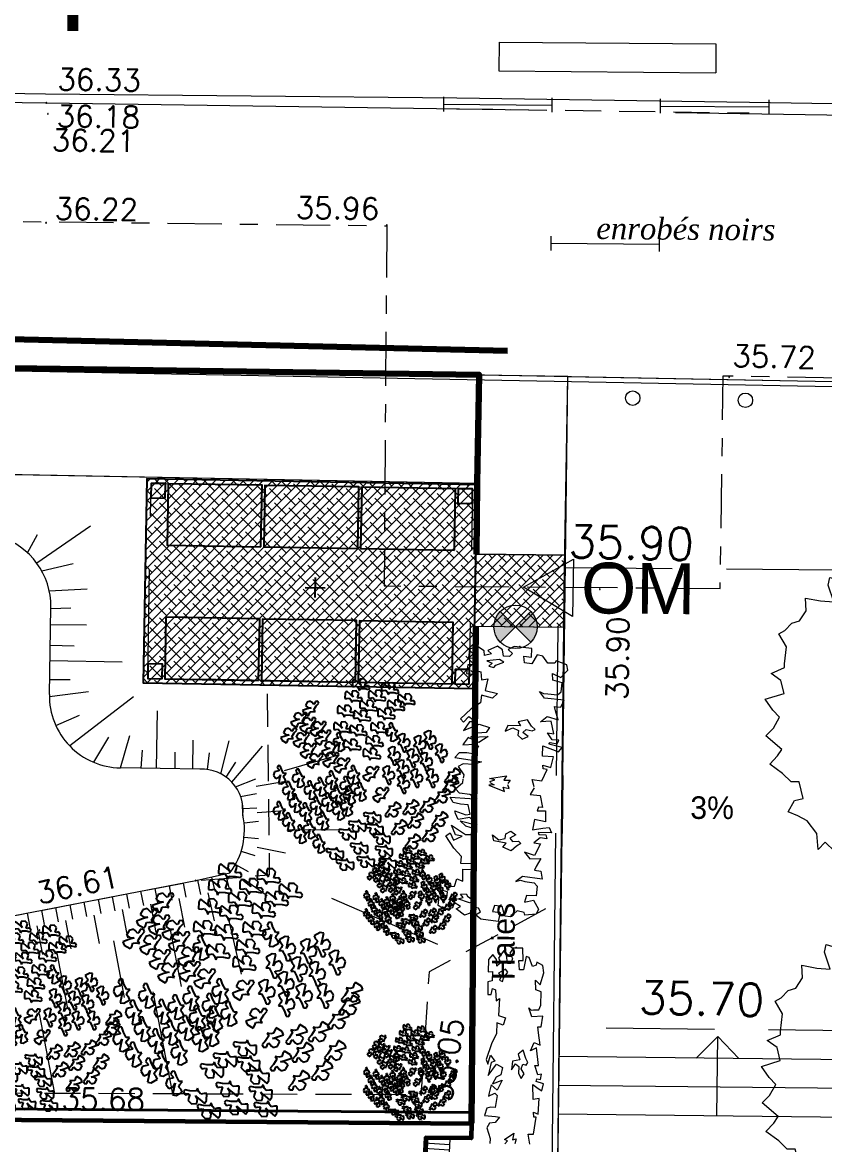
# Model space of a CAD drawing. Extents: x 996 to 1166918, y 537 to 295728.
# Drawn here: x 1107.57 to 1118.67, y 700.14 to 715.67 of the extents above; entities that cross this region are included whole.
import ezdxf

# ---------------------------------------------------------------- set-up
doc = ezdxf.new("R2010")
doc.units = 0
doc.header["$MEASUREMENT"] = 0
for name, pattern in [('CONTINU', [0]), ('DGN2', [0.75, 0.5, -0.25]), ('DGN3', [1.25, 1, -0.25]), ('DGN4', [1.5, 0.75, -0.25, 0.25, -0.25])]:
    doc.linetypes.add(name, pattern=pattern)
doc.layers.get('0').update_dxf_attribs({"linetype": 'CONTINUOUS', "lineweight": 0})
for name, color, linetype, lineweight, true_color in [('Bardages bois', 7, 'CONTINUOUS', 40, 0xa35200), ('Béton', 7, 'CONTINU', 5, 0xaba9a0), ('Clôtures', 7, 'CONTINUOUS', 120, 0x04c83f)]:
    doc.layers.add(name, color=color, linetype=linetype, lineweight=lineweight, true_color=true_color)
for name, color, linetype in [('BATIMENT', 7, 'CONTINU'), ('Locaux OM', 7, 'CONTINUOUS'), ('TEXTE', 7, 'CONTINUOUS')]:
    doc.layers.add(name, color=color, linetype=linetype)
doc.layers.add('Buissons', color=7, linetype='CONTINUOUS', true_color=0x04ec8b)
for name, color, linetype, lineweight in [('CF-FON-CADASTRE-DIGITALISE', 6, 'DGN4', 0), ('CF-TOPO-ALTITUDE-TN', 94, 'CONTINUOUS', 0), ('CF-TOPO-ALTITUDE-VOIRIE', 7, 'CONTINUOUS', 0), ('CF-TOPO-ASS-EP', 4, 'CONTINUOUS', 0), ('CF-TOPO-NATURE-MATERIAUX', 7, 'CONTINUOUS', 0), ('CF-TOPO-NATURE-MATERIAUX-TXT', 7, 'CONTINUOUS', 0), ('CF-TOPO-RELIEF-NATUREL', 94, 'CONTINUOUS', 0), ('CF-TOPO-VEGETATION', 94, 'CONTINUOUS', 0), ('CF-TOPO-VOIRIE', 7, 'CONTINUOUS', 0), ('DIVERS', 7, 'CONTINU', 5), ('Elec projet', 7, 'CONTINU', 5), ('Niveaux projet', 7, 'CONTINU', 5), ('Texte projet', 7, 'CONTINU', 5)]:
    doc.layers.add(name, color=color, linetype=linetype, lineweight=lineweight)
doc.styles.add('LEROY', font='j_leroy')
doc.styles.add('SIMPLEX', font='simplex.shx')
doc.styles.get("Standard").update_dxf_attribs({"font": 'arial.ttf'})
doc.styles.add('Style-Times New Roman IF', font='timesi.ttf')
doc.linetypes.add('LIMITE2', pattern='A,0.25,-0.1,[132,ltypeshp.shx,S=0.1,R=0,X=-0.1,Y=0],-0.1,1', length=1.45)

# ---------------------------------------------------------------- blocks, each defined once
blk = doc.blocks.new('A$C1C964902')
at = {"layer": 'DIVERS', "ltscale": 0.05}
for p, q in [((-0.592, 2.339), (-0.622, 2.634)), ((-0.622, 2.634), (-0.393, 2.469)), ((-0.393, 2.469), (-0.344, 2.572)), ((-0.344, 2.572), (-0.279, 2.484)), ((-0.279, 2.484), (-0.212, 2.546)), ((-0.212, 2.546), (-0.125, 2.497)), ((-0.125, 2.497), (-0.054, 2.362)), ((0.166, 2.414), (0.259, 2.487)), ((0.259, 2.487), (0.368, 2.55)), ((0.368, 2.55), (0.468, 2.456)), ((0.772, 2.378), (0.869, 2.511)), ((0.869, 2.511), (0.881, 2.34)), ((-1.278, 2.012), (-1.37, 2.445)), ((-1.37, 2.445), (-0.974, 2.392)), ((-0.974, 2.392), (-0.825, 2.155)), ((-0.627, 2.208), (-0.592, 2.339)), ((-0.054, 2.362), (0.038, 2.414)), ((0.038, 2.414), (0.166, 2.414)), ((0.468, 2.456), (0.468, 2.456)), ((0.468, 2.456), (0.638, 2.417)), ((0.638, 2.417), (0.663, 2.269)), ((0.663, 2.269), (0.772, 2.378)), ((0.881, 2.34), (0.89, 2.196)), ((-0.825, 2.155), (-0.627, 2.208)), ((0.663, 2.269), (0.663, 2.269)), ((0.89, 2.196), (1.071, 2.259)), ((1.071, 2.259), (1.15, 2.287)), ((1.15, 2.287), (1.247, 2.274)), ((1.247, 2.274), (1.347, 2.106)), ((1.347, 2.106), (1.269, 2.054)), ((1.269, 2.054), (1.493, 2.005)), ((-1.734, 1.801), (-1.713, 1.907)), ((-1.713, 1.907), (-1.48, 1.842)), ((-1.379, 1.771), (-1.278, 2.012)), ((-1.278, 2.012), (-1.278, 2.012)), ((1.493, 2.005), (1.504, 1.899)), ((1.504, 1.899), (1.583, 1.825)), ((1.583, 1.825), (1.733, 1.917)), ((1.733, 1.917), (1.847, 1.86)), ((-1.656, 1.569), (-1.734, 1.801)), ((-1.48, 1.842), (-1.379, 1.771)), ((1.847, 1.86), (1.87, 1.659)), ((-2.04, 1.446), (-2.047, 1.621)), ((-2.047, 1.621), (-1.841, 1.582)), ((-1.841, 1.582), (-1.656, 1.569)), ((1.87, 1.659), (1.913, 1.609)), ((1.913, 1.609), (1.974, 1.534)), ((-2.133, 1.304), (-2.04, 1.446)), ((1.974, 1.534), (2.071, 1.513)), ((2.019, 1.475), (1.983, 1.39)), ((2.071, 1.513), (2.019, 1.475)), ((-2.335, 1.172), (-2.236, 1.274)), ((-2.236, 1.274), (-2.133, 1.304)), ((1.983, 1.39), (2.123, 1.321)), ((2.123, 1.321), (2.247, 1.35)), ((2.247, 1.35), (2.365, 1.263)), ((2.365, 1.263), (2.383, 1.109)), ((-2.416, 1.125), (-2.335, 1.172)), ((-2.313, 0.948), (-2.416, 1.125)), ((2.383, 1.109), (2.159, 1.043)), ((-2.341, 0.712), (-2.313, 0.948)), ((2.159, 1.043), (2.197, 0.913)), ((2.197, 0.913), (2.198, 0.837)), ((2.198, 0.837), (2.445, 0.828)), ((2.488, 0.797), (2.405, 0.682)), ((2.445, 0.828), (2.488, 0.797)), ((-2.526, 0.579), (-2.341, 0.658)), ((-2.341, 0.658), (-2.341, 0.712)), ((2.405, 0.682), (2.74, 0.425)), ((-2.39, 0.482), (-2.526, 0.579)), ((-2.346, 0.302), (-2.39, 0.482)), ((2.74, 0.425), (2.564, 0.258)), ((-2.605, 0.223), (-2.346, 0.302)), ((-2.499, 0.07), (-2.605, 0.223)), ((2.318, 0.201), (2.287, 0.087)), ((2.564, 0.258), (2.318, 0.201)), ((-2.407, -0.027), (-2.499, 0.07)), ((2.287, 0.087), (2.406, -0.093)), ((-2.493, -0.181), (-2.407, -0.027)), ((2.406, -0.093), (2.492, -0.202)), ((-2.596, -0.284), (-2.493, -0.181)), ((-2.376, -0.473), (-2.596, -0.284)), ((2.492, -0.202), (2.626, -0.379)), ((2.626, -0.379), (2.379, -0.515)), ((-2.544, -0.679), (-2.436, -0.563)), ((-2.436, -0.563), (-2.376, -0.473)), ((2.379, -0.515), (2.379, -0.572)), ((2.379, -0.572), (2.422, -0.618)), ((2.422, -0.618), (2.472, -0.743)), ((-2.366, -0.808), (-2.544, -0.679)), ((2.472, -0.743), (2.292, -0.818)), ((-2.249, -0.924), (-2.366, -0.808)), ((-2.138, -0.924), (-2.249, -0.924)), ((-2.081, -1.151), (-2.138, -0.924)), ((2.292, -0.818), (2.292, -0.818)), ((2.292, -0.818), (2.321, -0.928)), ((2.321, -0.928), (2.375, -1.02)), ((2.271, -1.045), (2.238, -1.114)), ((2.375, -1.02), (2.271, -1.045)), ((-2.288, -1.336), (-2.203, -1.182)), ((-2.203, -1.182), (-2.081, -1.151)), ((2.037, -1.195), (1.901, -1.239)), ((1.901, -1.239), (2.05, -1.572)), ((2.191, -1.203), (2.037, -1.195)), ((2.238, -1.114), (2.191, -1.203)), ((-2.156, -1.393), (-2.288, -1.336)), ((-2.027, -1.463), (-2.156, -1.393)), ((-1.89, -1.637), (-2.027, -1.463)), ((-1.872, -1.857), (-1.89, -1.637)), ((-1.89, -1.637), (-1.89, -1.637)), ((2.05, -1.572), (1.962, -1.731)), ((-1.779, -1.757), (-1.872, -1.857)), ((-1.641, -1.886), (-1.779, -1.757)), ((1.571, -1.814), (1.373, -1.814)), ((1.373, -1.814), (1.378, -1.933)), ((1.66, -1.87), (1.571, -1.814)), ((1.857, -1.779), (1.817, -1.946)), ((1.949, -1.801), (1.857, -1.779)), ((1.962, -1.731), (1.949, -1.801)), ((-1.623, -2.044), (-1.641, -1.886)), ((-1.641, -1.886), (-1.641, -1.886)), ((-1.494, -2.004), (-1.623, -2.044)), ((-1.254, -2.009), (-1.494, -2.004)), ((-1.3, -2.136), (-1.254, -2.009)), ((1.378, -1.933), (1.365, -2.007)), ((1.365, -2.007), (1.406, -2.067)), ((1.747, -1.968), (1.66, -1.87)), ((1.817, -1.946), (1.747, -1.968)), ((-1.342, -2.303), (-1.3, -2.136)), ((1.07, -2.099), (0.884, -2.204)), ((1.141, -2.225), (1.07, -2.099)), ((1.406, -2.067), (1.294, -2.227)), ((-1.074, -2.417), (-1.342, -2.303)), ((-1.038, -2.274), (-1.074, -2.417)), ((-0.876, -2.18), (-1.038, -2.274)), ((-0.878, -2.341), (-0.876, -2.18)), ((0.884, -2.204), (0.873, -2.342)), ((1.18, -2.301), (1.141, -2.225)), ((1.343, -2.288), (1.18, -2.301)), ((1.294, -2.227), (1.343, -2.288)), ((-0.747, -2.457), (-0.878, -2.341)), ((-0.539, -2.441), (-0.747, -2.457)), ((-0.747, -2.457), (-0.747, -2.457)), ((-0.409, -2.409), (-0.539, -2.441)), ((-0.303, -2.387), (-0.409, -2.409)), ((-0.141, -2.426), (-0.303, -2.387)), ((-0.009, -2.553), (-0.141, -2.426)), ((0.396, -2.395), (0.325, -2.413)), ((0.325, -2.413), (0.36, -2.551)), ((0.528, -2.527), (0.396, -2.395)), ((0.76, -2.47), (0.629, -2.545)), ((0.873, -2.342), (0.76, -2.47)), ((0.145, -2.597), (-0.009, -2.553)), ((0.36, -2.551), (0.145, -2.597)), ((0.629, -2.545), (0.528, -2.527))]:
    blk.add_line(p, q, dxfattribs=at)
blk.add_circle((0, 0), 0.25, dxfattribs=at)
blk = doc.blocks.new('BRANCHS', base_point=(1.4853, 0.588))
for p, q in [((1.5146, 0.6522), (1.4864, 0.6366)), ((1.4864, 0.6366), (1.4921, 0.6254)), ((1.4921, 0.6254), (1.5019, 0.6135)), ((1.5313, 0.6501), (1.5146, 0.6522)), ((1.5255, 0.6211), (1.5313, 0.6501)), ((1.4971, 0.6014), (1.4858, 0.588)), ((1.4858, 0.588), (1.5005, 0.5883)), ((1.5019, 0.6135), (1.4971, 0.6014)), ((1.5005, 0.5883), (1.5139, 0.5633)), ((1.5199, 0.5964), (1.5255, 0.6211)), ((1.5292, 0.6122), (1.5199, 0.5964)), ((1.5291, 0.572), (1.5482, 0.5759)), ((1.5308, 0.5654), (1.5291, 0.572)), ((1.5487, 0.6203), (1.5292, 0.6122)), ((1.5482, 0.5759), (1.5568, 0.5791)), ((1.5622, 0.5996), (1.5487, 0.6203)), ((1.5568, 0.5791), (1.5622, 0.5996)), ((1.5139, 0.5633), (1.5211, 0.5412)), ((1.5211, 0.5412), (1.5336, 0.5396)), ((1.5407, 0.5536), (1.5308, 0.5654)), ((1.5336, 0.5396), (1.5407, 0.5536))]:
    blk.add_line(p, q)
blk = doc.blocks.new('ARBRE12')
at = {"yscale": 3, "zscale": 3}
for p, xscale, rotation in [((-0.069, 1.578), 3.00000000000064, 60.00000000000705), ((0.466, 1.504), 3.00000000000064, 60.00000000000705), ((-0.207, 1.356), 3.00000000000064, 60.00000000000705), ((0.225, 1.366), 3.00000000000064, 60.00000000000705), ((0.768, 1.301), 3.00000000000064, 60.00000000000705), ((-0.882, 1.184), 3.00000000000064, 119.9999999999929), ((0.069, 1.181), 3.00000000000064, 60.00000000000705), ((0.578, 1.19), 3.00000000000064, 60.00000000000705), ((-1.098, 0.971), 3.00000000000064, 119.9999999999929), ((-0.345, 1.088), 3.00000000000064, 60.00000000000705), ((-0.051, 0.996), 3.00000000000064, 60.00000000000705), ((0.397, 1.033), 3.00000000000064, 60.00000000000705), ((-0.934, 0.879), 3.00000000000064, 119.9999999999929), ((-1.287, 0.685), 3.00000000000064, 119.9999999999929), ((-0.744, 0.805), 3.00000000000064, 119.9999999999929), ((-0.414, 0.783), 3.00000000000064, 60.00000000000705), ((-0.12, 0.728), 3.00000000000064, 60.00000000000705), ((0.268, 0.774), 3.00000000000064, 60.00000000000705), ((0.645, 0.837), 3, 180), ((-1.055, 0.602), 3.00000000000064, 119.9999999999929), ((-0.658, 0.648), 3.00000000000064, 119.9999999999929), ((-0.321, 0.652), 3, 180), ((0.181, 0.525), 3.00000000000064, 60.00000000000705), ((-0.925, 0.399), 3.00000000000064, 119.9999999999929), ((-0.528, 0.436), 3.00000000000064, 119.9999999999929), ((-0.232, 0.46), 3.00000000000064, 60.00000000000705), ((-0.804, 0.214), 3.00000000000064, 119.9999999999929), ((-0.511, 0.232), 3.00000000000064, 119.9999999999929), ((0.13, 0.294), 3.00000000000064, 60.00000000000705), ((-0.304, 0.131), 3.00000000000064, 119.9999999999929), ((-1.417, 0.051), 3, 180), ((-0.054, 0.051), 3, 180), ((0.23, -0.026), 3.00000000000064, 119.9999999999929), ((1.573, 0.076), 3.00000000000064, 299.999999999993), ((-1.072, -0.013), 3, 180), ((-0.459, -0.05), 3, 180), ((-1.253, -0.244), 3, 180), ((-0.856, -0.235), 3, 180), ((-0.666, -0.17), 3, 180), ((-0.192, -0.152), 3, 180), ((0.067, -0.263), 3, 180), ((0.412, -0.414), 3.00000000000064, 119.9999999999929), ((1.538, -0.099), 3.00000000000064, 299.999999999993), ((-0.373, -0.318), 3, 180), ((-0.131, -0.328), 3, 180), ((1.383, -0.293), 3.00000000000064, 299.999999999993), ((-1.132, -0.475), 3, 180), ((-0.744, -0.522), 3, 180), ((-0.528, -0.457), 3, 180), ((-0.183, -0.54), 3, 180), ((0.477, -0.552), 3.00000000000064, 299.999999999993), ((0.805, -0.506), 3.00000000000064, 299.999999999993), ((1.116, -0.469), 3.00000000000064, 299.999999999993), ((-1.425, -0.614), 3, 180), ((-0.942, -0.642), 3, 180), ((-0.33, -0.614), 3, 180), ((0.208, -0.65), 3.00000000000064, 240.0000000000071), ((-1.253, -0.826), 3, 180), ((-0.623, -0.799), 3, 180), ((-0.069, -0.807), 3.00000000000064, 240.0000000000071), ((0.891, -0.755), 3.00000000000064, 299.999999999993), ((1.34, -0.728), 3.00000000000064, 299.999999999993), ((-1.037, -1.048), 3, 180), ((-0.873, -0.956), 3, 180), ((-0.25, -0.955), 3.00000000000064, 240.0000000000071), ((0.251, -0.863), 3.00000000000064, 240.0000000000071), ((0.589, -0.875), 3.00000000000064, 299.999999999993), ((1.159, -1.005), 3.00000000000064, 299.999999999993), ((-0.692, -1.224), 3, 180), ((0.38, -1.038), 3.00000000000064, 240.0000000000071), ((0.84, -1.143), 3.00000000000064, 299.999999999993), ((-0.034, -1.214), 3.00000000000064, 240.0000000000071), ((0.423, -1.269), 3.00000000000064, 240.0000000000071), ((-0.482, -1.316), 3.00000000000064, 240.0000000000071), ((0.087, -1.463), 3.00000000000064, 240.0000000000071), ((-0.293, -1.519), 3.00000000000064, 240.0000000000071), ((0.492, -1.491), 3.00000000000064, 240.0000000000071)]:
    blk.add_blockref('BRANCHS', p, dxfattribs=dict(at, xscale=xscale, rotation=rotation))
at = {"xscale": 3, "yscale": 3, "zscale": 3}
for p in [(0.641, 0.59), (1.124, 0.645), (0.935, 0.553), (0.46, 0.35), (0.805, 0.304), (1.331, 0.396), (1.055, 0.239), (0.357, -0.01), (0.624, 0.1), (0.633, -0.177), (0.874, -0.066), (1.167, -0.066)]:
    blk.add_blockref('BRANCHS', p, dxfattribs=at)
blk = doc.blocks.new('cf203avaloir-rectangle')
for p, q in [((0.4, 1), (0.4, 0)), ((0.6, 1), (0.6, 0))]:
    blk.add_line(p, q)
at = {"flags": 128}
for points in [[(0, 0), (1, 0), (1, 1), (0, 1), (0, 0)], [(0.2, 1), (0.2, 0)], [(0.8, 1), (0.8, 0)]]:
    blk.add_lwpolyline(points, dxfattribs=at)
blk.add_point((0.6, 0))
blk = doc.blocks.new('A$C2CB70F15')
at = {"layer": 'CF-TOPO-NATURE-MATERIAUX', "linetype": 'DGN2', "lineweight": 0, "ltscale": 3}
for p, q in [((0.06, 4.51), (2.76, 4.51)), ((0.06, 0.06), (0.06, 4.51)), ((2.76, 4.51), (2.76, 0.06)), ((0.91, 0.06), (0.06, 0.06)), ((2.76, 0.06), (1.91, 0.06))]:
    blk.add_line(p, q, dxfattribs=at)
at = {"layer": 'Locaux OM', "ltscale": 0.05}
for points in [[(0, 0), (2.82, 0), (2.82, 4.57), (0, 4.57)], [(0.06, 4.31), (0.26, 4.31), (0.26, 4.51), (0.06, 4.51)], [(2.56, 4.31), (2.76, 4.31), (2.76, 4.51), (2.56, 4.51)], [(0.06, 2.975), (0.91, 2.975), (0.91, 4.275), (0.06, 4.275)], [(1.91, 2.975), (2.76, 2.975), (2.76, 4.275), (1.91, 4.275)], [(0.06, 1.635), (0.91, 1.635), (0.91, 2.935), (0.06, 2.935)], [(1.91, 1.635), (2.76, 1.635), (2.76, 2.935), (1.91, 2.935)], [(0.06, 0.295), (0.91, 0.295), (0.91, 1.595), (0.06, 1.595)], [(1.91, 0.295), (2.76, 0.295), (2.76, 1.595), (1.91, 1.595)], [(0.06, 0.06), (0.26, 0.06), (0.26, 0.26), (0.06, 0.26)], [(2.56, 0.06), (2.76, 0.06), (2.76, 0.26), (2.56, 0.26)]]:
    blk.add_lwpolyline(points, close=True, dxfattribs=at)

msp = doc.modelspace()

# ---------------------------------------------------------------- hatches: boundary and pattern name
at = {"layer": 'Béton', "ltscale": 0.05}
h = msp.add_hatch(dxfattribs=at)
h.set_pattern_fill('ANSI38', color=256, scale=0.75, style=0)
h.set_pattern_definition([(45, (1234.66075, 653.56351), (-0.06629126, 0.06629126), []), (135, (1234.66075, 653.56351), (-0.19887378, 0.06629126), [0.234375, -0.140625])])
h.paths.add_polyline_path([(1109.296, 709.348), (1109.247, 706.529), (1113.816, 706.449), (1113.831, 707.31), (1115.064, 707.296), (1115.092, 708.293), (1113.849, 708.309), (1113.865, 709.269)])
at = {"layer": 'Elec projet', "ltscale": 0.05}
h = msp.add_hatch(color=256, dxfattribs=at)
h.paths.add_polyline_path([(1114.099, 707.302, 0.198912), (1114.187, 707.09), (1114.399, 707.302), (1114.187, 707.514, 0.198912)])
h.paths.add_polyline_path([(1114.612, 707.09, 0.198912), (1114.699, 707.302, 0.198912), (1114.612, 707.514), (1114.399, 707.302)])

# ---------------------------------------------------------------- linework, layer by layer
for p, q in [((1114.171, 715.395), (1114.168, 714.995)), ((1114.171, 715.395), (1117.171, 715.37)), ((1117.171, 715.37), (1117.168, 714.97)), ((1114.168, 714.995), (1117.168, 714.97)), ((1113.404, 714.436), (1113.406, 714.636)), ((1114.904, 714.423), (1114.906, 714.623)), ((1116.404, 714.41), (1116.406, 714.61)), ((1117.906, 714.397), (1117.908, 714.597)), ((1113.405, 714.536), (1114.905, 714.523)), ((1116.405, 714.51), (1117.905, 714.497)), ((1114.89, 712.51), (1114.892, 712.71)), ((1116.39, 712.497), (1116.392, 712.697)), ((1114.891, 712.61), (1116.391, 712.597)), ((1115.066, 708.054), (1115.066, 708.054))]:
    msp.add_line(p, q)
at = {"lineweight": 0, "flags": 128}
msp.add_lwpolyline([(1113.108, 700.408), (1113.108, 700.464)], dxfattribs=at)
at = {"layer": 'Bardages bois', "ltscale": 0.05}
for p, q in [((1101.891, 700.673), (1113.789, 700.58)), ((1113.789, 700.58), (1113.788, 700.429)), ((1101.89, 700.523), (1113.788, 700.43))]:
    msp.add_line(p, q, dxfattribs=at)
at = {"layer": 'BATIMENT'}
for points in [[(1101.89, 700.523), (1113.788, 700.43)], [(1113.788, 700.43), (1113.785, 700.224), (1113.155, 700.231), (1113.139, 699.366), (1113.769, 699.359), (1113.73, 695.759), (1113.06, 695.767), (1113.05, 694.867), (1113.72, 694.859), (1113.679, 691.14), (1113.379, 691.143), (1113.347, 688.218)]]:
    msp.add_lwpolyline(points, dxfattribs=at)
at = {"layer": 'BATIMENT', "lineweight": 60}
for points in [[(1101.89, 700.523), (1113.788, 700.43)], [(1113.788, 700.43), (1113.788, 700.43), (1113.785, 700.224), (1113.155, 700.231), (1113.139, 699.366), (1113.769, 699.359), (1113.73, 695.759), (1113.06, 695.767), (1113.05, 694.867), (1113.72, 694.859), (1113.679, 691.14), (1113.379, 691.143), (1113.347, 688.218)]]:
    msp.add_lwpolyline(points, dxfattribs=at)
at = {"layer": 'CF-FON-CADASTRE-DIGITALISE', "lineweight": 0, "flags": 128}
msp.add_lwpolyline([(1050.968, 703.567), (1053.482, 706.703), (1054.868, 711.757), (1098.804, 711.085), (1101.999, 712.978), (1112.616, 712.853), (1112.579, 707.868), (1117.23, 707.834), (1117.273, 710.777), (1153.907, 710.161, -0.128061), (1156.194, 709.608, -0.158091), (1158.331, 707.385, 0.029168), (1158.834, 706.487, -0.115233), (1159.602, 701.898), (1159.408, 609.46), (1158.951, 609.468), (1158.813, 602.433), (1152.032, 598.153, -0.108271), (1148.523, 597.143), (1064.89, 598.051, -0.391305), (1050.624, 612.661), (1050.97, 704.056), (1050.006, 709.836, 0.020715), (1049.379, 712.281, 0.027295), (1048.249, 715.408)], format="xyb", dxfattribs=at)
at = {"layer": 'CF-TOPO-ALTITUDE-TN', "lineweight": 0, "flags": 128}
for points in [[(1110.629, 704.697, 1), (1110.62, 704.693, 1), (1110.629, 704.697)], [(1109.978, 703.791, 1), (1109.969, 703.787, 1), (1109.978, 703.791)], [(1107.816, 703.106, 1), (1107.807, 703.101, 1), (1107.816, 703.106)], [(1113.095, 700.827, 1), (1113.086, 700.822, 1), (1113.095, 700.827)], [(1107.985, 700.666, 1), (1107.976, 700.662, 1), (1107.985, 700.666)]]:
    msp.add_lwpolyline(points, format="xyb", dxfattribs=at)
at = {"layer": 'CF-TOPO-ALTITUDE-TN', "lineweight": 0}
for p in [(1110.624, 704.695), (1109.973, 703.789), (1107.811, 703.103), (1113.09, 700.825), (1107.981, 700.664)]:
    msp.add_point(p, dxfattribs=at)
at = {"layer": 'CF-TOPO-ALTITUDE-VOIRIE', "lineweight": 0, "flags": 128}
for points in [[(1107.908, 714.555, 1), (1107.899, 714.551, 1), (1107.908, 714.555)], [(1107.91, 714.555, 1), (1107.901, 714.551, 1), (1107.91, 714.555)], [(1107.931, 714.404, 1), (1107.922, 714.4, 1), (1107.931, 714.404)], [(1107.905, 712.897, 1), (1107.896, 712.892, 1), (1107.905, 712.897)], [(1112.62, 712.864, 1), (1112.611, 712.86, 1), (1112.62, 712.864)], [(1117.358, 710.76, 1), (1117.349, 710.756, 1), (1117.358, 710.76)], [(1115.568, 707.824, 1), (1115.559, 707.819, 1), (1115.568, 707.824)]]:
    msp.add_lwpolyline(points, format="xyb", dxfattribs=at)
at = {"layer": 'CF-TOPO-NATURE-MATERIAUX', "linetype": 'DGN2', "lineweight": 0, "ltscale": 3}
for p, q in [((1115.066, 708.124), (1119.465, 708.087)), ((1119.4, 701.706), (1114.996, 701.755))]:
    msp.add_line(p, q, dxfattribs=at)
at = {"layer": 'CF-TOPO-RELIEF-NATUREL', "lineweight": 0}
for p, q in [((1111.201, 705.312), (1111.954, 705.532)), ((1110.525, 705.086), (1110.805, 705.197)), ((1110.809, 705.097), (1111.221, 705.165)), ((1110.594, 704.952), (1110.813, 704.997)), ((1110.62, 704.789), (1110.82, 704.797)), ((1110.641, 704.591), (1110.84, 704.612)), ((1110.821, 704.731), (1111.204, 704.76)), ((1111.246, 704.493), (1112.046, 704.496)), ((1110.642, 704.391), (1110.841, 704.371)), ((1110.601, 704.196), (1110.792, 704.135)), ((1110.822, 704.252), (1111.214, 704.172)), ((1110.522, 704.013), (1110.696, 703.915)), ((1110.191, 703.839), (1110.235, 703.644)), ((1110.386, 703.883), (1110.43, 703.688)), ((1109.407, 703.68), (1109.445, 703.483)), ((1109.603, 703.718), (1109.641, 703.521)), ((1109.8, 703.755), (1109.837, 703.559)), ((1109.996, 703.794), (1110.04, 703.599)), ((1110.632, 703.813), (1110.959, 703.582)), ((1108.621, 703.528), (1108.659, 703.332)), ((1108.818, 703.566), (1108.855, 703.37)), ((1109.014, 703.604), (1109.052, 703.408)), ((1109.21, 703.642), (1109.248, 703.445)), ((1109.739, 703.54), (1109.815, 703.147)), ((1110.138, 703.621), (1110.227, 703.231)), ((1111.851, 703.545), (1113.319, 702.909)), ((1107.836, 703.377), (1107.874, 703.181)), ((1108.032, 703.415), (1108.07, 703.218)), ((1108.228, 703.453), (1108.266, 703.256)), ((1108.425, 703.491), (1108.463, 703.294)), ((1108.954, 703.389), (1109.029, 702.996)), ((1109.346, 703.464), (1109.422, 703.072)), ((1107.639, 703.339), (1107.677, 703.143)), ((1108.168, 703.237), (1108.244, 702.845)), ((1108.561, 703.313), (1108.637, 702.92)), ((1110.422, 703.276), (1110.601, 702.496)), ((1107.775, 703.162), (1107.851, 702.769)), ((1109.619, 703.109), (1109.77, 702.324)), ((1108.833, 702.958), (1108.984, 702.173)), ((1108.047, 702.807), (1108.199, 702.021)), ((1109.377, 702.248), (1109.649, 700.837)), ((1107.806, 701.946), (1108.018, 700.843))]:
    msp.add_line(p, q, dxfattribs=at)
at = {"layer": 'CF-TOPO-RELIEF-NATUREL', "lineweight": 0, "flags": 128}
msp.add_lwpolyline([(1103.613, 702.564), (1109.973, 703.789), (1110.446, 703.897, 0.220872), (1110.624, 704.695), (1110.618, 704.867)], format="xyb", dxfattribs=at)
at = {"layer": 'CF-TOPO-VEGETATION', "lineweight": 0}
for p, q in [((1113.763, 706.991), (1113.748, 706.873)), ((1113.874, 707.028), (1113.763, 706.991)), ((1113.965, 706.969), (1113.874, 707.028)), ((1113.97, 706.904), (1113.965, 706.969)), ((1114.149, 707.033), (1114.016, 706.974)), ((1114.016, 706.974), (1114.066, 706.928)), ((1114.218, 706.985), (1114.149, 707.033)), ((1114.23, 706.897), (1114.218, 706.985)), ((1114.381, 707.03), (1114.297, 706.99)), ((1114.297, 706.99), (1114.355, 706.932)), ((1114.625, 707.004), (1114.381, 707.03)), ((1114.619, 706.882), (1114.625, 707.004)), ((1113.748, 706.873), (1113.854, 706.864)), ((1113.854, 706.864), (1113.843, 706.775)), ((1114.066, 706.928), (1113.97, 706.904)), ((1114.178, 706.849), (1114.003, 706.831)), ((1114.003, 706.831), (1114.074, 706.797)), ((1114.074, 706.797), (1114.027, 706.759)), ((1114.126, 706.769), (1114.238, 706.813)), ((1114.238, 706.813), (1114.178, 706.849)), ((1114.313, 706.89), (1114.23, 706.897)), ((1114.355, 706.932), (1114.313, 706.89)), ((1114.521, 706.803), (1114.513, 706.895)), ((1114.513, 706.895), (1114.619, 706.882)), ((1114.626, 706.79), (1114.521, 706.803)), ((1114.697, 706.912), (1114.626, 706.79)), ((1114.774, 706.895), (1114.697, 706.912)), ((1114.846, 706.799), (1114.774, 706.895)), ((1114.943, 706.798), (1114.846, 706.799)), ((1114.961, 706.829), (1114.943, 706.798)), ((1115.108, 706.778), (1114.961, 706.829)), ((1113.736, 706.777), (1113.721, 706.656)), ((1113.721, 706.656), (1113.804, 706.646)), ((1113.843, 706.775), (1113.736, 706.777)), ((1113.804, 706.646), (1113.848, 706.698)), ((1113.848, 706.698), (1113.92, 706.678)), ((1113.92, 706.678), (1113.925, 706.569)), ((1114.027, 706.759), (1114.099, 706.739)), ((1114.099, 706.739), (1114.126, 706.769)), ((1114.914, 706.563), (1114.912, 706.657)), ((1114.912, 706.657), (1115.026, 706.6)), ((1115.026, 706.6), (1115.122, 706.704)), ((1115.122, 706.704), (1115.108, 706.778)), ((1113.925, 706.569), (1114.015, 706.583)), ((1114.015, 706.583), (1113.976, 706.422)), ((1115.045, 706.529), (1114.914, 706.563)), ((1115.029, 706.401), (1115.045, 706.529)), ((1113.926, 706.356), (1113.914, 706.252)), ((1114.079, 706.315), (1113.926, 706.356)), ((1113.976, 706.422), (1114.148, 706.379)), ((1114.148, 706.379), (1114.079, 706.315)), ((1114.8, 706.313), (1114.728, 706.409)), ((1114.728, 706.409), (1114.785, 706.38)), ((1114.785, 706.38), (1114.845, 706.376)), ((1114.845, 706.376), (1114.978, 706.36)), ((1114.978, 706.36), (1115.029, 706.401)), ((1113.782, 706.167), (1113.635, 706.03)), ((1113.914, 706.252), (1113.782, 706.167)), ((1115.071, 706.287), (1114.8, 706.313)), ((1114.951, 706.139), (1114.939, 706.198)), ((1114.939, 706.198), (1115.026, 706.188)), ((1115.026, 706.188), (1115.071, 706.287)), ((1113.635, 706.03), (1113.68, 705.981)), ((1113.68, 705.981), (1113.75, 706.059)), ((1113.75, 706.059), (1113.853, 705.989)), ((1114.563, 706.013), (1114.435, 705.989)), ((1114.618, 705.927), (1114.563, 706.013)), ((1114.746, 705.987), (1114.838, 706.059)), ((1114.838, 706.059), (1114.986, 706.015)), ((1114.986, 706.015), (1114.951, 706.139)), ((1113.76, 705.986), (1113.676, 705.869)), ((1113.676, 705.869), (1113.895, 705.954)), ((1113.853, 705.989), (1113.76, 705.986)), ((1113.895, 705.954), (1114.039, 705.908)), ((1114.039, 705.908), (1113.993, 705.841)), ((1114.293, 705.938), (1114.256, 705.859)), ((1114.256, 705.859), (1114.359, 705.905)), ((1114.469, 705.931), (1114.293, 705.938)), ((1114.359, 705.905), (1114.438, 705.869)), ((1114.438, 705.869), (1114.43, 705.802)), ((1114.435, 705.989), (1114.469, 705.931)), ((1114.5, 705.84), (1114.547, 705.881)), ((1114.547, 705.881), (1114.628, 705.861)), ((1114.668, 705.881), (1114.618, 705.927)), ((1114.628, 705.861), (1114.668, 705.881)), ((1114.891, 705.998), (1114.746, 705.987)), ((1114.93, 705.823), (1114.891, 705.998)), ((1113.687, 705.698), (1113.67, 705.668)), ((1113.743, 705.771), (1113.687, 705.698)), ((1113.892, 705.702), (1113.743, 705.771)), ((1113.871, 705.831), (1113.776, 705.777)), ((1113.776, 705.777), (1114.019, 705.784)), ((1113.993, 705.841), (1113.871, 705.831)), ((1114.019, 705.784), (1113.892, 705.702)), ((1114.43, 705.802), (1114.488, 705.748)), ((1114.488, 705.748), (1114.572, 705.784)), ((1114.572, 705.784), (1114.5, 705.84)), ((1114.906, 705.736), (1114.839, 705.835)), ((1114.839, 705.835), (1114.93, 705.823)), ((1114.861, 705.676), (1114.878, 705.7)), ((1114.878, 705.7), (1114.973, 705.681)), ((1114.998, 705.732), (1114.906, 705.736)), ((1114.973, 705.681), (1114.998, 705.732)), ((1113.619, 705.558), (1113.56, 705.493)), ((1113.725, 705.556), (1113.619, 705.558)), ((1113.67, 705.668), (1113.829, 705.68)), ((1113.83, 705.539), (1113.725, 705.556)), ((1113.829, 705.68), (1113.886, 705.652)), ((1113.886, 705.652), (1113.83, 705.539)), ((1114.771, 705.51), (1114.775, 705.654)), ((1114.775, 705.654), (1114.908, 705.602)), ((1115.042, 705.632), (1114.861, 705.676)), ((1114.908, 705.602), (1114.992, 705.57)), ((1114.992, 705.57), (1115.042, 705.632)), ((1113.56, 705.493), (1113.829, 705.453)), ((1113.675, 705.407), (1113.605, 705.368)), ((1113.817, 705.396), (1113.675, 705.407)), ((1113.929, 705.433), (1113.817, 705.396)), ((1113.829, 705.453), (1113.929, 705.433)), ((1114.923, 705.502), (1114.771, 705.51)), ((1114.782, 705.335), (1114.774, 705.387)), ((1114.774, 705.387), (1114.887, 705.355)), ((1114.887, 705.355), (1114.923, 705.502)), ((1113.605, 705.368), (1113.684, 705.253)), ((1113.684, 705.253), (1113.673, 705.208)), ((1114.04, 705.202), (1114.272, 705.239)), ((1114.272, 705.239), (1114.237, 705.178)), ((1114.762, 705.171), (1114.837, 705.329)), ((1114.837, 705.329), (1114.782, 705.335)), ((1113.567, 705.058), (1113.67, 705.147)), ((1113.67, 705.147), (1113.672, 705.193)), ((1114.104, 705.115), (1114.029, 705.11)), ((1114.029, 705.11), (1114.246, 705.022)), ((1114.112, 705.183), (1114.04, 705.202)), ((1114.043, 705.148), (1114.104, 705.115)), ((1114.044, 705.162), (1114.112, 705.183)), ((1114.246, 705.022), (1114.226, 705.085)), ((1114.226, 705.085), (1114.311, 705.064)), ((1114.237, 705.178), (1114.325, 705.178)), ((1114.311, 705.064), (1114.29, 705.117)), ((1114.325, 705.178), (1114.292, 705.132)), ((1114.658, 705.086), (1114.629, 705.188)), ((1114.629, 705.188), (1114.762, 705.171)), ((1113.534, 704.87), (1113.492, 704.944)), ((1113.492, 704.944), (1113.764, 704.925)), ((1113.625, 705), (1113.567, 705.058)), ((1113.767, 704.983), (1113.625, 705)), ((1113.764, 704.925), (1113.865, 704.916)), ((1113.865, 704.916), (1113.767, 704.983)), ((1114.656, 705.072), (1114.603, 704.981)), ((1114.603, 704.981), (1114.737, 704.968)), ((1114.737, 704.968), (1114.772, 704.801)), ((1113.638, 704.847), (1113.534, 704.87)), ((1113.744, 704.837), (1113.638, 704.847)), ((1113.77, 704.711), (1113.744, 704.837)), ((1114.716, 704.804), (1114.697, 704.756)), ((1114.772, 704.801), (1114.716, 704.804)), ((1113.567, 704.718), (1113.557, 704.755)), ((1113.557, 704.755), (1113.709, 704.701)), ((1113.603, 704.634), (1113.567, 704.718)), ((1113.764, 704.661), (1113.603, 704.634)), ((1113.712, 704.541), (1113.633, 704.616)), ((1113.633, 704.616), (1113.867, 704.555)), ((1113.709, 704.701), (1113.77, 704.711)), ((1113.867, 704.555), (1113.764, 704.661)), ((1114.663, 704.637), (1114.632, 704.493)), ((1114.813, 704.605), (1114.663, 704.637)), ((1114.697, 704.756), (1114.813, 704.756)), ((1114.813, 704.756), (1114.813, 704.605)), ((1113.435, 704.409), (1113.492, 704.452)), ((1113.492, 704.452), (1113.54, 704.349)), ((1113.567, 704.422), (1113.514, 704.558)), ((1113.514, 704.558), (1113.707, 704.426)), ((1113.829, 704.505), (1113.712, 704.541)), ((1113.857, 704.429), (1113.829, 704.505)), ((1114.262, 704.437), (1114.332, 704.476)), ((1114.332, 704.476), (1114.404, 704.423)), ((1114.632, 704.493), (1114.774, 704.515)), ((1114.896, 704.453), (1114.711, 704.454)), ((1114.711, 704.454), (1114.721, 704.428)), ((1114.774, 704.515), (1114.864, 704.526)), ((1114.864, 704.526), (1114.896, 704.453)), ((1113.545, 704.24), (1113.435, 704.409)), ((1113.54, 704.349), (1113.658, 704.403)), ((1113.658, 704.403), (1113.567, 704.422)), ((1113.707, 704.426), (1113.857, 704.429)), ((1114.096, 704.338), (1114.079, 704.424)), ((1114.079, 704.424), (1114.168, 704.355)), ((1114.269, 704.306), (1114.096, 704.338)), ((1114.168, 704.355), (1114.254, 704.37)), ((1114.221, 704.254), (1114.269, 704.306)), ((1114.254, 704.37), (1114.262, 704.437)), ((1114.404, 704.423), (1114.32, 704.379)), ((1114.32, 704.379), (1114.356, 704.332)), ((1114.356, 704.332), (1114.44, 704.336)), ((1114.473, 704.303), (1114.413, 704.267)), ((1114.44, 704.336), (1114.473, 704.303)), ((1114.739, 704.382), (1114.651, 704.31)), ((1114.651, 704.31), (1114.743, 704.299)), ((1114.743, 704.299), (1114.662, 704.138)), ((1114.721, 704.428), (1114.818, 704.423)), ((1114.83, 704.367), (1114.739, 704.382)), ((1114.818, 704.423), (1114.83, 704.367)), ((1113.652, 704.125), (1113.545, 704.24)), ((1114.34, 704.2), (1114.221, 704.254)), ((1114.413, 704.267), (1114.34, 704.2)), ((1114.662, 704.138), (1114.524, 704.184)), ((1114.524, 704.184), (1114.596, 704.089)), ((1113.639, 704.026), (1113.652, 704.125)), ((1113.797, 704.021), (1113.639, 704.026)), ((1113.848, 703.942), (1113.797, 704.021)), ((1114.596, 704.089), (1114.75, 704.095)), ((1114.75, 704.095), (1114.685, 703.984)), ((1113.67, 703.78), (1113.671, 703.946)), ((1113.671, 703.946), (1113.848, 703.942)), ((1114.496, 703.848), (1114.404, 703.776)), ((1114.766, 703.811), (1114.496, 703.848)), ((1114.685, 703.984), (1114.66, 703.932)), ((1114.66, 703.932), (1114.747, 703.922)), ((1114.747, 703.922), (1114.766, 703.811)), ((1113.353, 703.66), (1113.367, 703.781)), ((1113.367, 703.781), (1113.45, 703.77)), ((1113.45, 703.77), (1113.48, 703.709)), ((1113.48, 703.709), (1113.554, 703.711)), ((1113.554, 703.711), (1113.585, 703.812)), ((1113.585, 703.812), (1113.67, 703.78)), ((1114.404, 703.776), (1114.467, 703.797)), ((1114.467, 703.797), (1114.525, 703.776)), ((1114.525, 703.776), (1114.658, 703.759)), ((1114.658, 703.759), (1114.698, 703.711)), ((1114.698, 703.711), (1114.682, 703.579)), ((1113.326, 703.446), (1113.341, 703.563)), ((1113.341, 703.563), (1113.446, 703.55)), ((1113.457, 703.636), (1113.353, 703.66)), ((1113.446, 703.55), (1113.457, 703.636)), ((1113.598, 703.539), (1113.675, 703.558)), ((1113.763, 703.482), (1113.598, 703.539)), ((1113.638, 703.603), (1113.714, 703.608)), ((1113.675, 703.558), (1113.638, 703.603)), ((1113.714, 703.608), (1113.732, 703.573)), ((1113.732, 703.573), (1113.831, 703.503)), ((1114.548, 703.585), (1114.522, 703.49)), ((1114.682, 703.579), (1114.548, 703.585)), ((1113.425, 703.383), (1113.326, 703.446)), ((1113.527, 703.414), (1113.425, 703.383)), ((1113.55, 703.487), (1113.527, 703.414)), ((1113.636, 703.433), (1113.55, 703.487)), ((1113.576, 703.4), (1113.636, 703.433)), ((1113.691, 703.31), (1113.576, 703.4)), ((1113.831, 703.503), (1113.763, 703.482)), ((1113.803, 703.427), (1113.769, 703.341)), ((1113.884, 703.41), (1113.803, 703.427)), ((1113.915, 703.359), (1113.884, 703.41)), ((1114.107, 703.444), (1114.078, 703.36)), ((1114.213, 703.431), (1114.107, 703.444)), ((1114.252, 703.296), (1114.213, 703.431)), ((1114.423, 703.369), (1114.33, 703.29)), ((1114.518, 703.346), (1114.423, 703.369)), ((1114.522, 703.49), (1114.646, 703.518)), ((1114.646, 703.518), (1114.715, 703.394)), ((1114.715, 703.394), (1114.683, 703.326)), ((1113.769, 703.341), (1113.691, 703.31)), ((1113.845, 703.317), (1113.915, 703.359)), ((1113.917, 703.257), (1113.845, 703.317)), ((1114.159, 703.224), (1113.917, 703.257)), ((1114.078, 703.36), (1114.184, 703.347)), ((1114.184, 703.347), (1114.159, 703.224)), ((1114.33, 703.29), (1114.252, 703.296)), ((1114.528, 703.312), (1114.518, 703.346)), ((1114.683, 703.326), (1114.528, 703.312)), ((1114.083, 702.767), (1114.023, 702.697)), ((1114.135, 702.699), (1114.083, 702.767)), ((1114.235, 702.821), (1114.164, 702.714)), ((1114.275, 702.763), (1114.235, 702.821)), ((1114.286, 702.64), (1114.275, 702.763)), ((1114.364, 702.854), (1114.319, 702.783)), ((1114.319, 702.783), (1114.354, 702.71)), ((1114.5, 702.856), (1114.364, 702.854)), ((1114.502, 702.682), (1114.5, 702.856)), ((1114.023, 702.697), (1114.019, 702.527)), ((1114.141, 702.607), (1114.135, 702.699)), ((1114.194, 702.657), (1114.141, 702.607)), ((1114.164, 702.714), (1114.194, 702.657)), ((1114.332, 702.644), (1114.286, 702.64)), ((1114.354, 702.71), (1114.332, 702.644)), ((1114.451, 702.555), (1114.443, 702.683)), ((1114.443, 702.683), (1114.502, 702.682)), ((1114.544, 702.737), (1114.51, 702.553)), ((1114.587, 702.726), (1114.544, 702.737)), ((1114.631, 702.602), (1114.587, 702.726)), ((1114.685, 702.617), (1114.631, 702.602)), ((1114.694, 702.663), (1114.685, 702.617)), ((1114.777, 702.615), (1114.694, 702.663)), ((1114.788, 702.512), (1114.777, 702.615)), ((1114.019, 702.527), (1114.078, 702.531)), ((1114.078, 702.531), (1114.076, 702.403)), ((1114.258, 702.564), (1114.162, 702.509)), ((1114.162, 702.509), (1114.203, 702.472)), ((1114.203, 702.472), (1114.178, 702.411)), ((1114.219, 702.395), (1114.233, 702.441)), ((1114.233, 702.441), (1114.293, 702.522)), ((1114.293, 702.522), (1114.258, 702.564)), ((1114.51, 702.553), (1114.451, 702.555)), ((1114.739, 702.349), (1114.788, 702.512)), ((1114.016, 702.389), (1114.013, 702.215)), ((1114.076, 702.403), (1114.016, 702.389)), ((1114.059, 702.214), (1114.081, 702.295)), ((1114.081, 702.295), (1114.122, 702.279)), ((1114.122, 702.279), (1114.129, 702.125)), ((1114.178, 702.411), (1114.219, 702.395)), ((1114.678, 702.278), (1114.673, 702.412)), ((1114.673, 702.412), (1114.739, 702.349)), ((1114.752, 702.251), (1114.678, 702.278)), ((1114.013, 702.215), (1114.059, 702.214)), ((1114.129, 702.125), (1114.178, 702.16)), ((1114.178, 702.16), (1114.163, 701.924)), ((1114.748, 702.066), (1114.752, 702.251)), ((1114.625, 701.905), (1114.581, 702.029)), ((1114.581, 702.029), (1114.614, 701.997)), ((1114.614, 701.997), (1114.647, 702.002)), ((1114.647, 702.002), (1114.721, 702)), ((1114.721, 702), (1114.748, 702.066)), ((1114.138, 701.822), (1114.135, 701.674)), ((1114.225, 701.79), (1114.138, 701.822)), ((1114.163, 701.924), (1114.26, 701.892)), ((1114.26, 701.892), (1114.225, 701.79)), ((1114.776, 701.912), (1114.625, 701.905)), ((1114.755, 701.764), (1114.776, 701.912)), ((1114.135, 701.674), (1114.066, 701.531)), ((1114.715, 701.682), (1114.706, 701.765)), ((1114.706, 701.765), (1114.755, 701.764)), ((1114.74, 701.513), (1114.715, 701.682)), ((1114.066, 701.531), (1113.99, 701.312)), ((1114.607, 701.433), (1114.656, 701.55)), ((1114.656, 701.55), (1114.74, 701.513)), ((1114.017, 701.25), (1114.052, 701.373)), ((1114.052, 701.373), (1114.112, 701.289)), ((1114.505, 701.441), (1114.435, 701.386)), ((1114.435, 701.386), (1114.456, 701.308)), ((1114.539, 701.327), (1114.505, 701.441)), ((1114.688, 701.473), (1114.607, 701.433)), ((1114.716, 701.231), (1114.688, 701.473)), ((1113.99, 701.312), (1114.017, 701.25)), ((1114.06, 701.27), (1114.018, 701.091)), ((1114.018, 701.091), (1114.137, 701.248)), ((1114.112, 701.289), (1114.06, 701.27)), ((1114.137, 701.248), (1114.218, 701.205)), ((1114.218, 701.205), (1114.196, 701.103)), ((1114.358, 701.29), (1114.341, 701.172)), ((1114.341, 701.172), (1114.396, 701.253)), ((1114.456, 701.308), (1114.358, 701.29)), ((1114.396, 701.253), (1114.442, 701.216)), ((1114.442, 701.216), (1114.44, 701.119)), ((1114.477, 701.185), (1114.501, 701.251)), ((1114.501, 701.251), (1114.547, 701.235)), ((1114.568, 701.27), (1114.539, 701.327)), ((1114.547, 701.235), (1114.568, 701.27)), ((1114.706, 701.103), (1114.665, 701.232)), ((1114.665, 701.232), (1114.716, 701.231)), ((1114.128, 701.069), (1114.078, 700.977)), ((1114.196, 701.103), (1114.128, 701.069)), ((1114.44, 701.119), (1114.474, 701.051)), ((1114.474, 701.051), (1114.519, 701.117)), ((1114.519, 701.117), (1114.477, 701.185)), ((1114.684, 701.011), (1114.692, 701.047)), ((1114.692, 701.047), (1114.746, 701.036)), ((1114.757, 701.112), (1114.706, 701.103)), ((1114.746, 701.036), (1114.757, 701.112)), ((1114.059, 700.962), (1114.032, 700.85)), ((1114.145, 700.889), (1114.059, 700.962)), ((1114.078, 700.977), (1114.212, 701.026)), ((1114.212, 701.026), (1114.145, 700.889)), ((1114.64, 700.761), (1114.637, 700.966)), ((1114.637, 700.966), (1114.712, 700.913)), ((1114.786, 700.978), (1114.684, 701.011)), ((1114.712, 700.913), (1114.76, 700.881)), ((1114.76, 700.881), (1114.786, 700.978)), ((1114.032, 700.85), (1114.023, 700.804)), ((1114.023, 700.804), (1114.111, 700.848)), ((1114.111, 700.848), (1114.144, 700.817)), ((1114.144, 700.817), (1114.117, 700.648)), ((1114.725, 700.774), (1114.64, 700.761)), ((1114.71, 700.559), (1114.725, 700.774)), ((1113.999, 700.64), (1113.969, 700.538)), ((1114.058, 700.655), (1113.999, 700.64)), ((1114.117, 700.648), (1114.058, 700.655)), ((1114.653, 700.514), (1114.647, 700.586)), ((1114.647, 700.586), (1114.71, 700.559)), ((1113.969, 700.538), (1114.12, 700.525)), ((1114.036, 700.434), (1113.999, 700.369)), ((1114.116, 700.443), (1114.036, 700.434)), ((1114.176, 700.514), (1114.116, 700.443)), ((1114.12, 700.525), (1114.176, 700.514)), ((1114.648, 700.278), (1114.684, 700.514)), ((1114.684, 700.514), (1114.653, 700.514)), ((1113.999, 700.369), (1114.047, 700.219)), ((1114.247, 700.205), (1114.374, 700.294)), ((1114.374, 700.294), (1114.357, 700.202)), ((1114.594, 700.141), (1114.574, 700.28)), ((1114.574, 700.28), (1114.648, 700.278)), ((1114.047, 700.219), (1114.043, 700.152)), ((1114.287, 700.188), (1114.247, 700.205)), ((1114.251, 700.148), (1114.287, 700.188)), ((1114.357, 700.202), (1114.406, 700.217)), ((1114.406, 700.217), (1114.389, 700.145))]:
    msp.add_line(p, q, dxfattribs=at)
at = {"layer": 'CF-TOPO-VEGETATION', "linetype": 'DGN2', "lineweight": 0, "flags": 128}
msp.add_lwpolyline([(1114.813, 703.397), (1113.201, 702.528), (1113.09, 700.825), (1102.696, 700.863), (1102.86, 701.777), (1103.613, 702.564), (1109.973, 703.789), (1110.995, 703.87), (1110.966, 706.376)], dxfattribs=at)
at = {"layer": 'CF-TOPO-VEGETATION', "lineweight": 0}
for p in [(1114.459, 707.03), (1114.408, 702.866)]:
    msp.add_point(p, dxfattribs=at)
at = {"layer": 'CF-TOPO-VOIRIE', "lineweight": 0, "flags": 128}
for points in [[(1049.524, 715.564), (1055.569, 715.548), (1057.555, 713.511), (1066.355, 713.381), (1086.869, 713.101), (1096.771, 712.867), (1098.75, 714.833), (1098.757, 714.826), (1107.892, 714.68), (1113.585, 714.622)], [(1096.818, 712.752), (1098.801, 714.679), (1107.905, 714.553), (1114.574, 714.457)], [(1113.585, 714.622), (1117.634, 714.564)], [(1116.614, 714.418), (1119.599, 714.373), (1121.482, 712.384)]]:
    msp.add_lwpolyline(points, dxfattribs=at)
msp.add_lwpolyline([(1117.634, 714.564), (1119.654, 714.532), (1121.569, 712.521), (1130.375, 712.382), (1151.854, 712.025), (1153.941, 714.054), (1155.216, 713.984, -0.084257), (1157.258, 713.419, -0.081708), (1158.954, 712.257, -0.038895), (1160.504, 710.751, -0.045122), (1161.984, 708.729, -0.031548), (1162.578, 707.164, -0.038299), (1163.027, 705.184, 0.000397), (1163.381, 702.805)], format="xyb", dxfattribs=at)
at = {"layer": 'CF-TOPO-VOIRIE', "linetype": 'DGN2', "lineweight": 0, "flags": 128}
msp.add_lwpolyline([(1113.583, 714.472), (1117.632, 714.414)], dxfattribs=at)
at = {"layer": 'Clôtures', "ltscale": 0.05}
for points in [[(1071.875, 700.791), (1072.337, 703.378), (1082.578, 704.8), (1082.82, 709.072), (1085.796, 709.091), (1085.761, 711.79), (1114.286, 711.122)], [(1086.185, 711.184), (1113.894, 710.79), (1113.865, 709.291), (1113.857, 708.309)], [(1113.848, 707.309), (1113.83, 705.259)], [(1113.83, 705.259), (1113.788, 700.433)]]:
    msp.add_lwpolyline(points, dxfattribs=at)
at = {"layer": 'DIVERS', "ltscale": 0.05}
for p, q in [((1098.808, 711.007), (1131.591, 710.385)), ((1098.81, 711.077), (1131.611, 710.454)), ((1098.781, 709.577), (1113.865, 709.291)), ((1108.518, 708.696), (1107.775, 708.181)), ((1107.644, 708.327), (1107.781, 708.581)), ((1113.857, 708.309), (1115.092, 708.293)), ((1108.275, 708.172), (1107.843, 708.073)), ((1108.472, 707.823), (1107.946, 707.795)), ((1107.948, 706.366), (1107.968, 707.574)), ((1107.967, 707.556), (1108.246, 707.563)), ((1108.463, 707.323), (1107.963, 707.331)), ((1113.831, 707.31), (1115.057, 707.296)), ((1107.959, 707.046), (1108.291, 707.041)), ((1108.955, 706.815), (1107.955, 706.831)), ((1107.951, 706.571), (1108.233, 706.571)), ((1108.488, 706.4), (1107.947, 706.331)), ((1109.11, 706.332), (1108.229, 705.654)), ((1108.036, 705.938), (1108.363, 706.081)), ((1109.431, 705.341), (1109.444, 706.141)), ((1108.561, 705.427), (1108.77, 705.773)), ((1108.931, 705.349), (1109.059, 705.799)), ((1109.931, 705.333), (1109.937, 705.733)), ((1110.321, 705.267), (1110.437, 705.724)), ((1109.219, 705.344), (1109.234, 705.593)), ((1109.688, 705.337), (1109.688, 705.565)), ((1110.134, 705.326), (1110.164, 705.556)), ((1110.474, 705.15), (1110.895, 705.65)), ((1110.394, 705.221), (1110.529, 705.427)), ((1110.029, 705.331), (1108.931, 705.349)), ((1115.033, 704.443), (1115.042, 705.243)), ((1115.054, 705.243), (1115.044, 704.443)), ((1117.197, 701.63), (1116.9, 701.333)), ((1117.185, 700.53), (1117.197, 701.63)), ((1117.197, 701.63), (1117.489, 701.328)), ((1119.396, 701.306), (1114.992, 701.355)), ((1119.392, 700.906), (1114.987, 700.955)), ((1119.387, 700.506), (1114.983, 700.555))]:
    msp.add_line(p, q, dxfattribs=at)
at = {"layer": 'DIVERS', "linetype": 'LIMITE2', "ltscale": 0.25}
for p, q in [((1114.965, 705.244), (1114.987, 707.294)), ((1114.887, 698.211), (1114.956, 704.444))]:
    msp.add_line(p, q, dxfattribs=at)
at = {"layer": 'DIVERS', "ltscale": 0.05}
for points in [[(1115.054, 705.243), (1115.124, 710.765), (1086.435, 711.182), (1086.389, 708.177), (1083.44, 708.198), (1083.431, 706.706)], [(1115.042, 705.243), (1115.074, 708.124), (1115.124, 710.767), (1131.017, 710.465), (1130.97, 707.989), (1130.951, 706.443)], [(1101.992, 709.514), (1113.865, 709.289), (1113.857, 708.309)], [(1113.865, 709.269), (1109.296, 709.348), (1109.247, 706.529), (1113.816, 706.449), (1113.831, 707.31), (1113.848, 707.31), (1115.064, 707.296), (1115.092, 708.293), (1113.857, 708.309), (1113.849, 708.309), (1113.865, 709.269)], [(1113.848, 707.309), (1113.788, 700.428), (1113.785, 700.223), (1113.155, 700.229), (1113.146, 699.364), (1113.769, 699.357), (1113.73, 695.758), (1113.06, 695.765), (1113.05, 694.865), (1113.72, 694.858), (1113.7, 693.264), (1114.902, 693.251), (1115.044, 704.443)], [(1113.709, 693.266), (1114.909, 693.251), (1115.033, 704.443)], [(1101.89, 700.521), (1113.788, 700.432), (1113.785, 700.223), (1113.155, 700.23), (1113.139, 699.365)]]:
    msp.add_lwpolyline(points, dxfattribs=at)
msp.add_lwpolyline([(1114.509, 707.853), (1115.199, 708.237), (1115.186, 707.446)], close=True, dxfattribs=at)
for centre in [(1116.02, 710.467), (1117.579, 710.437)]:
    msp.add_circle(centre, 0.1, dxfattribs=at)
for centre, radius, start, end in [((1106.968, 707.59), 1, 359.0521, 73.3302), ((1108.947, 706.349), 1, 179.0521, 269.0521), ((1110.056, 704.76), 0.572, 353.5046, 92.6621)]:
    msp.add_arc(centre, radius, start, end, dxfattribs=at)
at = {"layer": 'Elec projet', "ltscale": 0.05}
for p, q in [((1114.187, 707.09), (1114.612, 707.514)), ((1114.187, 707.514), (1114.612, 707.09))]:
    msp.add_line(p, q, dxfattribs=at)
msp.add_circle((1114.399, 707.302), 0.3, dxfattribs=at)
at = {"layer": 'Locaux OM', "ltscale": 0.05}
for p, q in [((1111.624, 707.706), (1111.629, 707.985)), ((1111.487, 707.848), (1111.766, 707.843))]:
    msp.add_line(p, q, dxfattribs=at)

# ---------------------------------------------------------------- block references
at = {"layer": 'Buissons', "color": 112, "ltscale": 0.05}
for p, xscale, yscale, zscale in [((1112.286, 705.236), 0.75, 0.75, 0.75), ((1112.916, 703.57), 0.375, 0.375, 0.375), ((1107.599, 701.882), 0.75, 0.75, 0.75), ((1112.915, 701.125), 0.375, 0.375, 0.375)]:
    msp.add_blockref('ARBRE12', p, dxfattribs=dict(at, xscale=xscale, yscale=yscale, zscale=zscale))
msp.add_blockref('ARBRE12', (1110.482, 702.233), dxfattribs=at)
at = {"layer": 'CF-TOPO-ASS-EP', "lineweight": 0, "extrusion": (0, 0, -1), "xscale": 0.3614651058434485, "yscale": 0.3500000000057071, "zscale": 0.3556863604992394, "rotation": 273.4241645203989}
msp.add_blockref('cf203avaloir-rectangle', (-1113.49, 700.21), dxfattribs=at)
at = {"layer": 'DIVERS', "ltscale": 0.05}
for p in [(1120.46, 706.079), (1120.408, 700.996)]:
    msp.add_blockref('A$C1C964902', p, dxfattribs=at)
at = {"layer": 'Locaux OM', "ltscale": 0.05, "rotation": 88.99999999999996}
msp.add_blockref('A$C2CB70F15', (1113.816, 706.449), dxfattribs=at)

# ---------------------------------------------------------------- texts
at = {"layer": 'CF-TOPO-ALTITUDE-TN', "linetype": 'DGN3', "lineweight": 0, "style": 'SIMPLEX'}
for s, rotation, p in [('36.61', 12.1441, (1107.803, 703.463)), ('35.05', 81.1654, (1113.512, 700.715)), ('35.68', 359.5743, (1108.114, 700.618))]:
    msp.add_text(s, height=0.3, rotation=rotation, dxfattribs=at).set_placement(p)
at = {"layer": 'CF-TOPO-ALTITUDE-VOIRIE', "linetype": 'DGN3', "lineweight": 0, "style": 'SIMPLEX'}
for s, height, rotation, p in [('36.33', 0.3, 359.1703, (1108.055, 714.732)), ('36.18', 0.3, 359.1703, (1108.045, 714.222)), ('36.21', 0.3, 359.1703, (1107.977, 713.892)), ('36.22', 0.3, 359.1703, (1108.017, 712.942)), ('35.96', 0.3, 359.1703, (1111.353, 712.956)), ('35.72', 0.3, 358.6469, (1117.395, 710.904)), ('35.90', 0.45, 358.6469, (1115.125, 708.261)), ('35.90', 0.3, 89.1083, (1115.952, 706.288)), ('35.70', 0.45, 358.6469, (1116.1, 701.951))]:
    msp.add_text(s, height=height, rotation=rotation, dxfattribs=at).set_placement(p)
at = {"layer": 'CF-TOPO-NATURE-MATERIAUX-TXT', "color": 7, "linetype": 'DGN3', "lineweight": 0, "style": 'Style-Times New Roman IF'}
msp.add_text('enrobés noirs', height=0.3, rotation=359.5204, dxfattribs=at).set_placement((1115.515, 712.669))
at = {"layer": 'Niveaux projet', "style": 'LEROY'}
msp.add_text('3%%%', height=0.3125, rotation=359.678, dxfattribs=at).set_placement((1116.816, 704.644))
at = {"layer": 'TEXTE'}
for s, height, rotation, p in [('Rue                    des                    Sophoras', 1.24997, 359.4838, (1080.524, 716.174)), ('OM', 0.7031, 359.4879, (1115.302, 707.49))]:
    msp.add_text(s, height=height, rotation=rotation, dxfattribs=at).set_placement(p)
at = {"layer": 'Texte projet', "style": 'LEROY'}
msp.add_text('Haies', height=0.3125, rotation=89.678, dxfattribs=at).set_placement((1114.384, 702.412))

doc.saveas('drawing.dxf')
